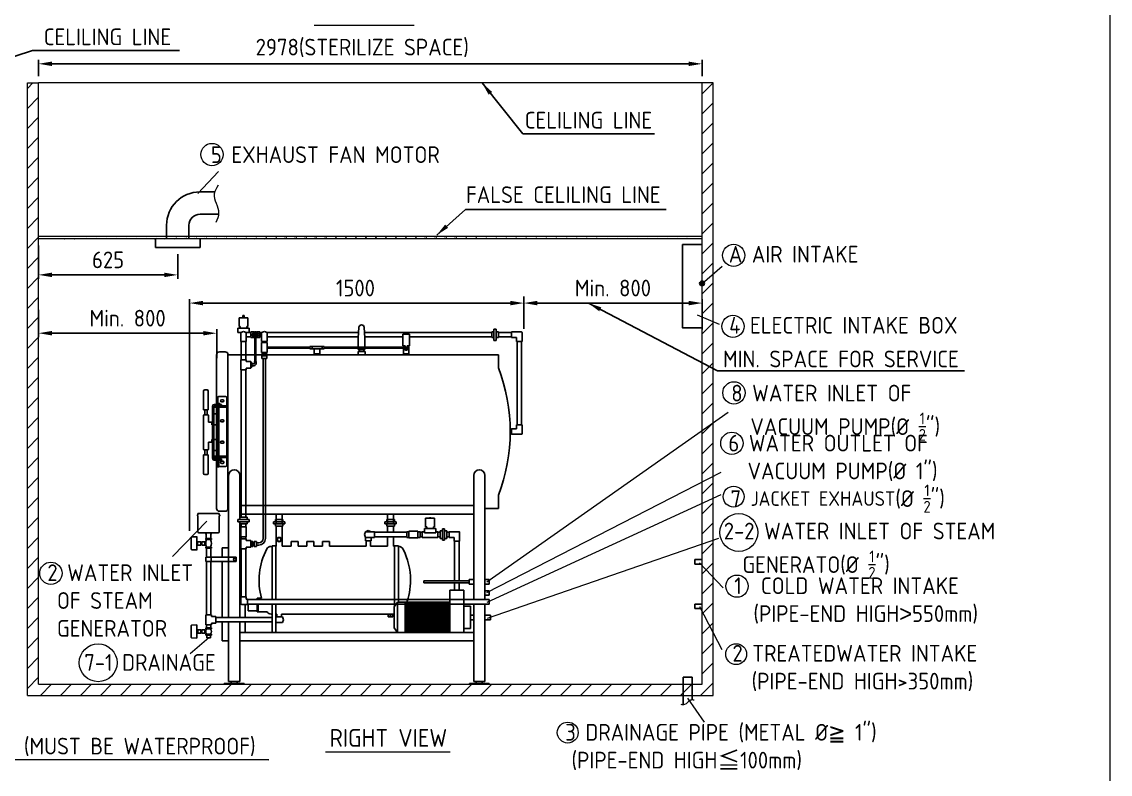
# Model space of a CAD drawing. Header units: millimetres. Extents: x -232689 to -212764, y -30313 to -8108.
# Drawn here: x -217650 to -212764, y -28274 to -24896 of the extents above; entities that cross this region are included whole.
import ezdxf

# ---------------------------------------------------------------- set-up
doc = ezdxf.new("R2010")
doc.units = ezdxf.units.MM
doc.linetypes.add('HIDDEN', pattern=[9.525, 6.35, -3.175])
doc.layers.get('0').update_dxf_attribs({"lineweight": 25})
for name, color, linetype, lineweight in [('D', 3, 'Continuous', 13), ('F', 7, 'Continuous', 15), ('H', 2, 'HIDDEN', 15), ('S', 4, 'Continuous', 15)]:
    doc.layers.add(name, color=color, linetype=linetype, lineweight=lineweight)
doc.styles.get("Standard").update_dxf_attribs({"font": 'KAIU.TTF'})
doc.styles.add('STU25', font='isocp2.shx')
doc.dimstyles.new('STU25', dxfattribs={"dimscale": 30, "dimtxt": 2.5, "dimasz": 2, "dimexe": 0.6, "dimexo": 1, "dimgap": 1, "dimtad": 1, "dimdsep": 46, "dimtxsty": 'STU25', "dimcen": 2, "dimazin": 2, "dimtfac": 1, "dimtmove": 0, "dimatfit": 3, "dimfxl": 0, "dimtolj": 1, "dimtzin": 0, "dimarcsym": 0})
doc.dimstyles.new('STU25$7', dxfattribs={"dimscale": 30, "dimtxt": 2.5, "dimasz": 2, "dimexe": 1.25, "dimexo": 0.625, "dimgap": 1, "dimtad": 0, "dimdec": 4, "dimdsep": 46, "dimtxsty": 'STU25', "dimcen": 2.5, "dimazin": 2, "dimtfac": 1, "dimtdec": 4, "dimtmove": 0, "dimatfit": 3, "dimfxl": 0, "dimtolj": 1, "dimtzin": 0, "dimarcsym": 0})

# ---------------------------------------------------------------- blocks, each defined once
blk = doc.blocks.new('*D1')
at = {"layer": 'D', "color": 0, "lineweight": -2}
for p, q in [((-216896.8, -27180.9), (-216896.8, -26140.7)), ((-216836.8, -26158.7), (-215456.4, -26158.7)), ((-215396.4, -26275), (-215396.4, -26140.7))]:
    blk.add_line(p, q, dxfattribs=at)
at = {"layer": 'D', "color": 0}
for points in [[(-216836.8, -26148.7), (-216836.8, -26168.7), (-216896.8, -26158.7)], [(-215456.4, -26168.7), (-215456.4, -26148.7), (-215396.4, -26158.7)]]:
    blk.add_solid(points, dxfattribs=at)
at = {"layer": 'Defpoints', "color": 0}
for p in [(-215396.4, -26158.7), (-215396.4, -26305), (-216896.8, -27210.9)]:
    blk.add_point(p, dxfattribs=at)
at = {"layer": 'D', "color": 0, "insert": (-216152.1, -26091.2), "char_height": 75, "attachment_point": 5, "style": 'STU25'}
blk.add_mtext('\\A1;1500', dxfattribs=at)
blk = doc.blocks.new('*D4')
at = {"layer": 'D', "color": 0, "lineweight": -2}
for p, q in [((-217574.8, -25900.2), (-217574.8, -26050.1)), ((-216949.8, -25939.3), (-216949.8, -26050.1)), ((-217514.8, -26032.1), (-217009.8, -26032.1))]:
    blk.add_line(p, q, dxfattribs=at)
at = {"layer": 'D', "color": 0}
for points in [[(-217514.8, -26022.1), (-217514.8, -26042.1), (-217574.8, -26032.1)], [(-217009.8, -26042.1), (-217009.8, -26022.1), (-216949.8, -26032.1)]]:
    blk.add_solid(points, dxfattribs=at)
at = {"layer": 'Defpoints', "color": 0}
for p in [(-217574.8, -25870.2), (-216949.8, -25909.3), (-216949.8, -26032.1)]:
    blk.add_point(p, dxfattribs=at)
at = {"layer": 'D', "color": 0, "insert": (-217262.3, -25964.6), "char_height": 75, "attachment_point": 5, "style": 'STU25'}
blk.add_mtext('\\A1;625', dxfattribs=at)
blk = doc.blocks.new('*D9')
at = {"layer": 'D', "color": 0, "lineweight": -2}
for p, q in [((-215396.4, -26128.7), (-215396.4, -26140.7)), ((-215336.4, -26158.7), (-214656.4, -26158.7)), ((-214596.4, -26276.7), (-214596.4, -26140.7))]:
    blk.add_line(p, q, dxfattribs=at)
at = {"layer": 'D', "color": 0}
for points in [[(-215336.4, -26148.7), (-215336.4, -26168.7), (-215396.4, -26158.7)], [(-214656.4, -26168.7), (-214656.4, -26148.7), (-214596.4, -26158.7)]]:
    blk.add_solid(points, dxfattribs=at)
at = {"layer": 'Defpoints', "color": 0}
for p in [(-215396.4, -26158.7), (-214596.4, -26158.7), (-214596.4, -26306.7)]:
    blk.add_point(p, dxfattribs=at)
at = {"layer": 'D', "color": 0, "insert": (-214996.4, -26091.2), "char_height": 75, "attachment_point": 5, "style": 'STU25'}
blk.add_mtext('\\A1;{\\Fisocp2.shx;Min. 800}', dxfattribs=at)
blk = doc.blocks.new('*D14')
at = {"layer": 'D', "color": 0, "lineweight": -2}
for p, q in [((-217574.8, -26188.7), (-217574.8, -26312)), ((-216774.8, -26406.6), (-216774.8, -26276)), ((-217514.8, -26294), (-216834.8, -26294))]:
    blk.add_line(p, q, dxfattribs=at)
at = {"layer": 'D', "color": 0}
for points in [[(-217514.8, -26284), (-217514.8, -26304), (-217574.8, -26294)], [(-216834.8, -26304), (-216834.8, -26284), (-216774.8, -26294)]]:
    blk.add_solid(points, dxfattribs=at)
at = {"layer": 'Defpoints', "color": 0}
for p in [(-217574.8, -26158.7), (-216774.8, -26294), (-216774.8, -26436.6)]:
    blk.add_point(p, dxfattribs=at)
at = {"layer": 'D', "color": 0, "insert": (-217174.8, -26226.5), "char_height": 75, "attachment_point": 5, "style": 'STU25'}
blk.add_mtext('\\A1;{\\Fisocp2.shx;Min. 800}', dxfattribs=at)
blk = doc.blocks.new('*D18')
at = {"layer": 'D', "color": 0, "lineweight": -2}
for p, q in [((-217574.8, -25140.2), (-217574.8, -25066.5)), ((-217514.8, -25084.5), (-214656.4, -25084.5)), ((-214596.4, -25140.2), (-214596.4, -25066.5))]:
    blk.add_line(p, q, dxfattribs=at)
at = {"layer": 'D', "color": 0}
for points in [[(-217514.8, -25074.5), (-217514.8, -25094.5), (-217574.8, -25084.5)], [(-214656.4, -25094.5), (-214656.4, -25074.5), (-214596.4, -25084.5)]]:
    blk.add_solid(points, dxfattribs=at)
at = {"layer": 'Defpoints', "color": 0}
for p in [(-214596.4, -25084.5), (-217574.8, -25170.2), (-214596.4, -25170.2)]:
    blk.add_point(p, dxfattribs=at)
at = {"layer": 'D', "color": 0, "insert": (-216121.4, -25013.3), "char_height": 75, "attachment_point": 5, "style": 'STU25'}
blk.add_mtext('\\A1;{\\Fisocp2.shx;2978(STERILIZE SPACE)}', dxfattribs=at)

msp = doc.modelspace()

# ---------------------------------------------------------------- hatches: boundary and pattern name
msp.add_hatch(color=256).paths.add_polyline_path([(-214585.687, -26070.183, 1), (-214607.208, -26070.183, 1)])
at = {"layer": 'H', "ltscale": 5}
h = msp.add_hatch(dxfattribs=at)
h.set_pattern_fill('ANSI31', color=256, scale=20, style=0)
h.set_pattern_definition([(45, (16718.776, -7814.22), (-44.90128, 44.90128), [])])
h.paths.add_polyline_path([(-217624.771, -25170.183), (-217624.771, -27920.183), (-214546.448, -27920.183), (-214546.448, -25170.183), (-214596.448, -25170.183), (-214596.448, -27870.183), (-217574.771, -27870.183), (-217574.771, -25170.183)])
at = {"layer": 'H'}
h = msp.add_hatch(dxfattribs=at)
h.set_pattern_fill('ANSI31', color=256, scale=10, style=0)
h.set_pattern_definition([(45, (16437.96, -8353.893), (-22.4506403, 22.4506403), [])])
edge = h.paths.add_edge_path()
edge.add_line((-214596.448, -25870.183), (-217574.771, -25870.183))
edge.add_line((-214596.448, -25860.183), (-217574.771, -25860.183))

# ---------------------------------------------------------------- linework, layer by layer
for p, q in [((-216849.771, -25659.435), (-216783.851, -25659.435)), ((-216849.771, -25759.435), (-216766.477, -25759.435)), ((-216999.771, -25870.183), (-216999.771, -25809.435)), ((-216899.771, -25870.183), (-216899.771, -25809.435)), ((-217049.771, -25870.183), (-217049.771, -25909.327)), ((-216849.771, -25870.183), (-216849.771, -25909.327)), ((-217049.771, -25909.327), (-216849.771, -25909.327)), ((-216674.521, -26224.46), (-216634.521, -26224.46)), ((-216674.521, -26264.46), (-216674.521, -26224.46)), ((-216657.521, -26214.46), (-216651.521, -26214.46)), ((-216657.521, -26224.46), (-216657.521, -26214.46)), ((-216651.521, -26224.46), (-216651.521, -26214.46)), ((-216634.521, -26264.46), (-216634.521, -26224.46)), ((-216679.521, -26270.97), (-216629.521, -26270.97)), ((-216679.521, -26280.97), (-216679.521, -26270.97)), ((-216679.521, -26290.97), (-216679.521, -26280.97)), ((-216674.521, -26264.46), (-216669.521, -26264.46)), ((-216669.521, -26270.97), (-216669.521, -26264.46)), ((-216639.521, -26270.97), (-216639.521, -26264.46)), ((-216639.521, -26264.46), (-216634.521, -26264.46)), ((-216629.521, -26280.97), (-216629.521, -26270.97)), ((-216629.521, -26290.97), (-216629.521, -26280.97)), ((-216136.376, -26267.578), (-216139.521, -26316.46)), ((-216112.666, -26267.578), (-216109.521, -26316.46)), ((-215520.243, -26275.97), (-215530.243, -26275.97)), ((-215530.243, -26325.97), (-215530.243, -26275.97)), ((-215520.243, -26325.97), (-215520.243, -26275.97)), ((-216667.021, -26290.97), (-216679.521, -26290.97)), ((-216654.521, -26285.97), (-216667.021, -26290.97)), ((-216667.021, -26290.97), (-216667.021, -26330.97)), ((-216667.021, -26330.97), (-216642.021, -26330.97)), ((-216664.521, -26330.97), (-216644.521, -26330.97)), ((-216664.521, -26413.075), (-216664.521, -26330.97)), ((-216642.021, -26290.97), (-216654.521, -26285.97)), ((-216644.521, -26330.97), (-216644.521, -26413.075)), ((-216629.521, -26290.97), (-216642.021, -26290.97)), ((-216621.103, -26290.97), (-216642.021, -26290.97)), ((-216642.021, -26330.97), (-216642.021, -26290.97)), ((-216621.103, -26310.97), (-216642.021, -26310.97)), ((-216621.103, -26288.47), (-216605.322, -26288.47)), ((-216621.103, -26288.47), (-216621.103, -26313.47)), ((-216621.103, -26313.47), (-216605.322, -26313.47)), ((-216603.103, -26300.97), (-216603.103, -26420.878)), ((-216599.103, -26300.97), (-216599.103, -26420.878)), ((-216596.885, -26288.47), (-216581.103, -26288.47)), ((-216596.885, -26313.47), (-216581.103, -26313.47)), ((-216581.103, -26313.47), (-216581.103, -26288.47)), ((-216581.103, -26290.97), (-216573.228, -26290.97)), ((-216581.103, -26310.97), (-216573.228, -26310.97)), ((-216560.728, -26285.97), (-216573.228, -26290.97)), ((-216573.228, -26290.97), (-216573.228, -26330.97)), ((-216573.228, -26330.97), (-216548.228, -26330.97)), ((-216570.728, -26330.97), (-216570.728, -26335.97)), ((-216548.228, -26290.97), (-216560.728, -26285.97)), ((-216550.728, -26330.97), (-216550.728, -26335.97)), ((-216548.228, -26330.97), (-216548.228, -26290.97)), ((-216548.228, -26290.97), (-216137.881, -26290.97)), ((-216548.228, -26310.97), (-216139.168, -26310.97)), ((-216139.521, -26356.47), (-216139.521, -26316.46)), ((-216111.161, -26290.97), (-215540.243, -26290.97)), ((-216109.874, -26310.97), (-215939.521, -26310.97)), ((-216109.521, -26356.47), (-216109.521, -26316.46)), ((-215939.521, -26297.62), (-215909.521, -26297.62)), ((-215939.521, -26297.62), (-215939.521, -26350.795)), ((-215909.521, -26297.62), (-215909.521, -26350.795)), ((-215909.521, -26310.97), (-215540.243, -26310.97)), ((-215530.243, -26288.47), (-215540.243, -26288.47)), ((-215540.243, -26288.47), (-215540.243, -26313.47)), ((-215530.243, -26313.47), (-215540.243, -26313.47)), ((-215530.243, -26288.47), (-215530.243, -26313.47)), ((-215520.243, -26325.97), (-215530.243, -26325.97)), ((-215510.243, -26288.47), (-215520.243, -26288.47)), ((-215520.243, -26288.47), (-215520.243, -26313.47)), ((-215510.243, -26313.47), (-215520.243, -26313.47)), ((-215510.243, -26288.47), (-215510.243, -26313.47)), ((-215452.144, -26290.97), (-215510.243, -26290.97)), ((-215452.144, -26310.97), (-215510.243, -26310.97)), ((-215452.144, -26288.47), (-215406.448, -26288.47)), ((-215452.144, -26288.47), (-215452.144, -26313.47)), ((-215452.144, -26313.47), (-215429.448, -26313.47)), ((-215429.448, -26313.47), (-215429.448, -26330.584)), ((-215429.448, -26330.584), (-215404.448, -26330.584)), ((-215426.948, -26705.846), (-215426.948, -26330.584)), ((-215406.948, -26705.846), (-215406.948, -26330.584)), ((-215406.948, -26330.584), (-215404.448, -26330.584)), ((-215404.448, -26330.584), (-215404.448, -26290.47)), ((-216762.521, -26377.46), (-216737.521, -26377.46)), ((-216573.228, -26335.97), (-216548.228, -26335.97)), ((-216573.228, -26335.97), (-216573.228, -26380.97)), ((-216573.228, -26380.97), (-216548.228, -26380.97)), ((-216569.113, -26380.97), (-216569.113, -26385.97)), ((-216551.894, -26380.97), (-216551.894, -26385.97)), ((-216548.228, -26380.97), (-216548.228, -26335.97)), ((-216548.228, -26356.47), (-216357.021, -26356.47)), ((-216548.228, -26360.47), (-216357.021, -26360.47)), ((-216357.021, -26353.47), (-216357.021, -26363.47)), ((-216292.021, -26353.47), (-216357.021, -26353.47)), ((-216357.021, -26363.47), (-216292.021, -26363.47)), ((-216347.021, -26353.47), (-216347.021, -26363.47)), ((-216337.021, -26363.47), (-216337.021, -26385.847)), ((-216312.021, -26385.847), (-216312.021, -26363.47)), ((-216302.021, -26353.47), (-216302.021, -26363.47)), ((-216292.021, -26353.47), (-216292.021, -26363.47)), ((-216292.021, -26356.47), (-215929.521, -26356.47)), ((-216292.021, -26360.47), (-215924.521, -26360.47)), ((-216140.021, -26390.46), (-216140.021, -26376.46)), ((-216140.021, -26376.46), (-216109.021, -26376.46)), ((-216139.521, -26366.46), (-216139.521, -26360.47)), ((-216139.521, -26366.46), (-216109.521, -26366.46)), ((-216134.521, -26376.46), (-216134.521, -26366.46)), ((-216114.521, -26376.46), (-216114.521, -26366.46)), ((-216109.521, -26366.46), (-216109.521, -26360.47)), ((-216109.021, -26376.46), (-216109.021, -26390.46)), ((-215939.521, -26350.795), (-215929.521, -26350.795)), ((-215937.021, -26350.795), (-215937.021, -26356.47)), ((-215937.021, -26360.47), (-215937.021, -26385.847)), ((-215929.521, -26350.795), (-215929.521, -26358.47)), ((-215929.521, -26358.47), (-215919.521, -26358.47)), ((-215909.521, -26350.795), (-215919.521, -26350.795)), ((-215919.521, -26350.795), (-215919.521, -26358.47)), ((-215912.021, -26385.847), (-215912.021, -26350.795)), ((-216775.521, -26613.46), (-216775.521, -26390.46)), ((-216724.521, -26390.46), (-216724.521, -27080.46)), ((-216724.521, -26390.46), (-216571.792, -26390.46)), ((-216667.021, -26413.075), (-216667.021, -26458.075)), ((-216667.021, -26413.075), (-216642.021, -26413.075)), ((-216642.021, -26420.575), (-216642.021, -26413.075)), ((-216622.021, -26420.575), (-216642.021, -26420.575)), ((-216622.021, -26420.575), (-216622.021, -26450.575)), ((-216622.021, -26424.892), (-216617.021, -26424.892)), ((-216622.021, -26446.864), (-216622.021, -26424.892)), ((-216622.021, -26444.185), (-216622.021, -26426.966)), ((-216617.021, -26424.892), (-216617.021, -26446.864)), ((-216605.103, -26420.878), (-216605.103, -26428.878)), ((-216597.103, -26420.878), (-216605.103, -26420.878)), ((-216597.103, -26428.878), (-216597.103, -26420.878)), ((-216571.792, -26385.97), (-216549.82, -26385.97)), ((-216571.792, -26385.97), (-216571.792, -26390.97)), ((-216549.82, -26390.97), (-216571.792, -26390.97)), ((-216571.792, -26395.97), (-216549.82, -26395.97)), ((-216571.792, -26395.97), (-216571.792, -26406.848)), ((-216549.82, -26406.848), (-216571.792, -26406.848)), ((-216569.113, -26385.97), (-216551.894, -26385.97)), ((-216569.113, -26390.97), (-216569.113, -26395.97)), ((-216569.113, -26395.97), (-216551.894, -26395.97)), ((-216565.728, -27215.486), (-216565.728, -26406.848)), ((-216555.728, -27215.486), (-216555.728, -26406.848)), ((-216551.894, -26390.97), (-216551.894, -26395.97)), ((-216549.82, -26385.97), (-216549.82, -26390.97)), ((-216549.82, -26390.46), (-215510.291, -26390.46)), ((-216549.82, -26395.97), (-216549.82, -26406.848)), ((-216337.021, -26385.847), (-216312.021, -26385.847)), ((-216334.521, -26390.46), (-216334.521, -26385.847)), ((-216314.521, -26390.46), (-216314.521, -26385.847)), ((-215937.021, -26385.847), (-215912.021, -26385.847)), ((-215934.521, -26390.46), (-215934.521, -26385.847)), ((-215914.521, -26390.46), (-215914.521, -26385.847)), ((-215914.521, -26385.847), (-215914.521, -26390.46)), ((-215510.291, -26449.171), (-215510.291, -26390.46)), ((-216667.021, -26458.075), (-216642.021, -26458.075)), ((-216664.521, -27120.183), (-216664.521, -26458.075)), ((-216644.521, -26458.075), (-216644.521, -27120.183)), ((-216622.021, -26450.575), (-216642.021, -26450.575)), ((-216642.021, -26450.575), (-216642.021, -26458.075)), ((-216622.021, -26446.864), (-216617.021, -26446.864)), ((-216617.021, -26431.878), (-216608.103, -26431.878)), ((-216617.021, -26439.878), (-216608.103, -26439.878)), ((-216833.484, -26637.276), (-216833.484, -26553.549)), ((-216828.484, -26548.549), (-216817.484, -26548.549)), ((-216812.484, -26637.276), (-216812.484, -26553.549)), ((-216794.021, -26620.96), (-216794.005, -26620.96)), ((-216794.021, -26855.46), (-216794.021, -26621.46)), ((-216788.021, -26621.46), (-216788.021, -26855.46)), ((-216788.021, -26621.96), (-216788.021, -26621.96)), ((-216786.021, -26613.46), (-216754.021, -26613.46)), ((-216754.021, -26619.46), (-216786.021, -26619.46)), ((-216784.021, -26619.46), (-216784.021, -26625.46)), ((-216784.021, -26619.46), (-216730.021, -26619.46)), ((-216784.021, -26625.46), (-216730.021, -26625.46)), ((-216774.988, -26609.424), (-216775.53, -26609.966)), ((-216775.53, -26612.918), (-216775.53, -26609.966)), ((-216775.53, -26612.918), (-216774.988, -26613.46)), ((-216775.521, -26845.46), (-216775.521, -26625.46)), ((-216774.988, -26609.424), (-216761.054, -26609.424)), ((-216774.988, -26613.46), (-216761.054, -26613.46)), ((-216761.521, -26613.46), (-216774.521, -26613.46)), ((-216771.447, -26845.46), (-216771.447, -26625.46)), ((-216770.021, -26583.152), (-216770.021, -26609.424)), ((-216765.021, -26578.152), (-216735.021, -26578.152)), ((-216764.594, -26845.46), (-216764.594, -26625.46)), ((-216761.054, -26609.424), (-216760.512, -26609.966)), ((-216760.512, -26612.918), (-216761.054, -26613.46)), ((-216760.512, -26612.918), (-216760.512, -26609.966)), ((-216754.021, -26613.46), (-216754.021, -26619.46)), ((-216730.021, -26583.152), (-216730.021, -26887.769)), ((-216832.984, -26659.71), (-216834.484, -26661.21)), ((-216834.484, -26661.21), (-216834.484, -26815.71)), ((-216833.484, -26637.276), (-216812.484, -26637.276)), ((-216832.984, -26659.71), (-216812.984, -26659.71)), ((-216827.734, -26659.71), (-216827.734, -26637.276)), ((-216818.234, -26659.71), (-216818.234, -26637.276)), ((-216812.984, -26659.71), (-216811.484, -26661.21)), ((-216811.484, -26661.21), (-216811.484, -26693.46)), ((-216775.521, -26655.96), (-216788.021, -26655.96)), ((-216811.484, -26693.46), (-216797.984, -26693.46)), ((-216796.484, -26694.96), (-216797.984, -26693.46)), ((-216796.484, -26694.96), (-216796.484, -26705.96)), ((-216796.484, -26705.96), (-216794.021, -26705.96)), ((-216788.021, -26705.96), (-216775.521, -26705.96)), ((-215452.144, -26722.96), (-215429.448, -26722.96)), ((-215452.144, -26722.96), (-215452.144, -26747.96)), ((-215429.448, -26722.96), (-215429.448, -26705.846)), ((-215429.448, -26705.846), (-215404.448, -26705.846)), ((-215406.948, -26705.846), (-215404.448, -26705.846)), ((-215404.448, -26705.846), (-215404.448, -26745.96)), ((-216796.484, -26770.96), (-216796.484, -26781.96)), ((-216794.021, -26770.96), (-216796.484, -26770.96)), ((-216775.521, -26770.96), (-216788.021, -26770.96)), ((-215452.144, -26725.46), (-215457.22, -26725.46)), ((-215457.22, -26745.46), (-215452.144, -26745.46)), ((-215452.144, -26745.46), (-215452.144, -26725.46)), ((-215452.144, -26745.46), (-215452.144, -26725.46)), ((-215452.144, -26747.96), (-215406.448, -26747.96)), ((-216832.984, -26817.21), (-216834.484, -26815.71)), ((-216812.984, -26817.21), (-216832.984, -26817.21)), ((-216827.734, -26817.21), (-216827.734, -26839.645)), ((-216818.234, -26817.21), (-216818.234, -26839.645)), ((-216812.984, -26817.21), (-216811.484, -26815.71)), ((-216811.484, -26783.46), (-216811.484, -26815.71)), ((-216797.984, -26783.46), (-216811.484, -26783.46)), ((-216797.984, -26783.46), (-216796.484, -26781.96)), ((-216788.021, -26820.96), (-216775.521, -26820.96)), ((-216833.484, -26839.645), (-216833.484, -26923.371)), ((-216833.484, -26839.645), (-216812.484, -26839.645)), ((-216812.484, -26839.645), (-216812.484, -26923.371)), ((-216794.005, -26855.96), (-216794.021, -26855.96)), ((-216788.021, -26855.96), (-216788.021, -26855.96)), ((-216775.521, -26855.96), (-216788.021, -26855.96)), ((-216754.021, -26857.46), (-216786.021, -26857.46)), ((-216754.021, -26863.46), (-216786.021, -26863.46)), ((-216784.021, -26851.46), (-216784.021, -26845.46)), ((-216784.021, -26845.46), (-216730.021, -26845.46)), ((-216784.021, -26851.46), (-216730.021, -26851.46)), ((-216775.521, -26857.46), (-216775.521, -26851.46)), ((-216775.521, -27080.46), (-216775.521, -26863.46)), ((-216771.447, -26857.46), (-216771.447, -26851.46)), ((-216771.447, -26890.397), (-216771.447, -26863.46)), ((-216764.594, -26857.46), (-216764.594, -26851.46)), ((-216764.594, -26890.397), (-216764.594, -26863.46)), ((-216754.021, -26857.46), (-216754.021, -26863.46)), ((-216770.905, -26894.424), (-216771.447, -26890.397)), ((-216770.905, -26894.424), (-216768.021, -26894.424)), ((-216765.137, -26894.424), (-216768.021, -26894.424)), ((-216765.137, -26894.424), (-216764.594, -26890.397)), ((-216765.021, -26892.769), (-216735.021, -26892.769)), ((-216828.484, -26928.371), (-216817.484, -26928.371)), ((-216721.256, -26937.183), (-216721.256, -26932.183)), ((-216721.256, -26937.183), (-216721.256, -27570.183)), ((-216671.256, -26932.183), (-216671.256, -27130.183)), ((-215621.256, -26932.183), (-215621.256, -27490.183)), ((-215571.256, -26937.183), (-215571.256, -26932.183)), ((-215571.256, -26937.183), (-215571.256, -27490.183)), ((-215510.291, -27021.75), (-215510.291, -27080.46)), ((-216859.301, -27103.183), (-216859.301, -27109.4)), ((-216859.301, -27103.183), (-216763.301, -27103.183)), ((-216763.301, -27109.4), (-216763.301, -27103.183)), ((-216762.521, -27093.46), (-216737.521, -27093.46)), ((-216724.521, -27080.46), (-216721.256, -27080.46)), ((-216671.256, -27067.183), (-215621.256, -27067.183)), ((-216671.256, -27105.683), (-215621.256, -27105.683)), ((-216671.256, -27105.683), (-215621.256, -27105.683)), ((-216507.809, -27150.46), (-216507.809, -27105.683)), ((-216481.521, -27105.683), (-216481.521, -27150.46)), ((-216007.809, -27150.46), (-216007.809, -27105.683)), ((-215981.521, -27105.683), (-215981.521, -27150.46)), ((-215571.256, -27080.46), (-215510.291, -27080.46)), ((-216859.301, -27114.967), (-216859.301, -27185.183)), ((-216763.301, -27185.183), (-216763.301, -27114.967)), ((-216679.521, -27136.822), (-216680.665, -27136.822)), ((-216679.521, -27130.183), (-216629.521, -27130.183)), ((-216679.521, -27140.183), (-216679.521, -27130.183)), ((-216679.521, -27140.183), (-216629.521, -27140.183)), ((-216671.521, -27120.183), (-216671.521, -27130.183)), ((-216671.521, -27120.183), (-216637.521, -27120.183)), ((-216671.521, -27150.183), (-216671.521, -27140.183)), ((-216671.521, -27150.183), (-216637.521, -27150.183)), ((-216671.256, -27140.183), (-216671.256, -27570.183)), ((-216667.021, -27150.183), (-216642.021, -27150.183)), ((-216664.521, -27150.183), (-216664.521, -27163.528)), ((-216644.521, -27150.183), (-216644.521, -27163.528)), ((-216637.521, -27120.183), (-216637.521, -27130.183)), ((-216637.521, -27150.183), (-216637.521, -27140.183)), ((-216629.521, -27140.183), (-216629.521, -27130.183)), ((-216519.521, -27150.46), (-216519.521, -27140.46)), ((-216519.521, -27140.46), (-216469.521, -27140.46)), ((-216519.521, -27150.46), (-216469.521, -27150.46)), ((-216511.521, -27130.46), (-216477.521, -27130.46)), ((-216511.521, -27130.46), (-216511.521, -27140.46)), ((-216511.521, -27160.46), (-216511.521, -27150.46)), ((-216511.521, -27160.46), (-216477.521, -27160.46)), ((-216481.809, -27130.46), (-216507.809, -27130.46)), ((-216481.521, -27130.46), (-216507.521, -27130.46)), ((-216481.521, -27130.46), (-216507.521, -27130.46)), ((-216481.521, -27130.46), (-216507.521, -27130.46)), ((-216481.521, -27130.46), (-216507.521, -27130.46)), ((-216507.521, -27250.46), (-216507.521, -27160.46)), ((-216507.521, -27160.46), (-216481.521, -27160.46)), ((-216507.521, -27160.46), (-216481.521, -27160.46)), ((-216505.521, -27160.46), (-216507.521, -27160.46)), ((-216507.521, -27160.46), (-216481.521, -27160.46)), ((-216483.521, -27160.46), (-216481.521, -27160.46)), ((-216481.521, -27160.46), (-216481.521, -27250.46)), ((-216477.521, -27130.46), (-216477.521, -27140.46)), ((-216477.521, -27160.46), (-216477.521, -27150.46)), ((-216469.521, -27150.46), (-216469.521, -27140.46)), ((-216019.521, -27140.46), (-215969.521, -27140.46)), ((-216019.521, -27150.46), (-216019.521, -27140.46)), ((-216019.521, -27150.46), (-215969.521, -27150.46)), ((-216011.521, -27130.46), (-216011.521, -27140.46)), ((-216011.521, -27130.46), (-215977.521, -27130.46)), ((-216011.521, -27160.46), (-216011.521, -27150.46)), ((-216011.521, -27160.46), (-215977.521, -27160.46)), ((-215981.809, -27130.46), (-216007.809, -27130.46)), ((-215981.521, -27130.46), (-216007.521, -27130.46)), ((-215981.521, -27130.46), (-216007.521, -27130.46)), ((-215981.521, -27130.46), (-216007.521, -27130.46)), ((-216007.521, -27160.46), (-215981.521, -27160.46)), ((-216005.521, -27160.46), (-216007.521, -27160.46)), ((-216007.521, -27160.46), (-215981.521, -27160.46)), ((-216007.521, -27187.96), (-216007.521, -27160.46)), ((-215983.521, -27160.46), (-215981.521, -27160.46)), ((-215981.521, -27160.46), (-215981.521, -27187.96)), ((-215977.521, -27130.46), (-215977.521, -27140.46)), ((-215977.521, -27160.46), (-215977.521, -27150.46)), ((-215969.521, -27150.46), (-215969.521, -27140.46)), ((-215837.021, -27163.951), (-215837.021, -27123.951)), ((-215837.021, -27123.951), (-215797.021, -27123.951)), ((-215820.021, -27123.451), (-215814.021, -27123.451)), ((-215820.021, -27123.951), (-215820.021, -27123.451)), ((-215814.021, -27123.951), (-215814.021, -27123.451)), ((-215797.021, -27163.951), (-215797.021, -27123.951)), ((-216888.771, -27210.891), (-216888.771, -27263.926)), ((-216864.297, -27207.71), (-216886.876, -27208.894)), ((-216863.771, -27266.608), (-216863.771, -27208.21)), ((-216768.301, -27190.183), (-216854.301, -27190.183)), ((-216811.301, -27190.183), (-216821.451, -27190.183)), ((-216821.451, -27214.336), (-216821.451, -27196.664)), ((-216801.151, -27190.183), (-216811.301, -27190.183)), ((-216801.151, -27214.336), (-216801.151, -27196.664)), ((-216667.021, -27163.528), (-216642.021, -27163.528)), ((-216667.021, -27163.528), (-216667.021, -27208.528)), ((-216667.021, -27208.528), (-216642.021, -27208.528)), ((-216664.521, -27208.528), (-216664.521, -27217.683)), ((-216644.521, -27208.528), (-216644.521, -27217.683)), ((-216642.021, -27163.528), (-216642.021, -27208.528)), ((-216107.021, -27185.46), (-216112.021, -27197.96)), ((-216112.021, -27197.96), (-216107.021, -27210.46)), ((-216094.521, -27180.46), (-216107.021, -27185.46)), ((-216067.021, -27185.46), (-216107.021, -27185.46)), ((-216107.021, -27210.46), (-216107.021, -27225.46)), ((-216107.021, -27210.46), (-216067.021, -27210.46)), ((-216082.021, -27185.46), (-216094.521, -27180.46)), ((-216082.021, -27225.46), (-216082.021, -27210.46)), ((-216067.021, -27210.46), (-216067.021, -27185.46)), ((-216067.021, -27207.96), (-216067.021, -27187.96)), ((-216067.021, -27207.96), (-216067.021, -27187.96)), ((-216067.021, -27187.96), (-215922.021, -27187.96)), ((-216067.021, -27207.96), (-215922.021, -27207.96)), ((-216007.521, -27250.46), (-216007.521, -27207.96)), ((-215981.521, -27207.96), (-215981.521, -27250.46)), ((-215922.021, -27210.46), (-215922.021, -27185.46)), ((-215922.021, -27185.46), (-215912.021, -27185.46)), ((-215912.021, -27210.46), (-215922.021, -27210.46)), ((-215912.021, -27182.96), (-215872.021, -27182.96)), ((-215912.021, -27182.96), (-215912.021, -27212.96)), ((-215872.021, -27182.96), (-215872.021, -27212.96)), ((-215872.021, -27185.46), (-215862.021, -27185.46)), ((-215862.021, -27210.46), (-215872.021, -27210.46)), ((-215862.021, -27210.46), (-215862.021, -27185.46)), ((-215862.021, -27187.96), (-215852.021, -27187.96)), ((-215862.021, -27207.96), (-215852.021, -27207.96)), ((-215852.021, -27210.46), (-215852.021, -27185.46)), ((-215842.021, -27185.46), (-215852.021, -27185.46)), ((-215852.021, -27210.46), (-215782.021, -27210.46)), ((-215842.021, -27180.46), (-215842.021, -27170.46)), ((-215842.021, -27170.46), (-215792.021, -27170.46)), ((-215842.021, -27190.46), (-215842.021, -27180.46)), ((-215792.021, -27190.46), (-215842.021, -27190.46)), ((-215837.021, -27163.951), (-215832.021, -27163.951)), ((-215832.021, -27170.46), (-215832.021, -27163.951)), ((-215802.021, -27170.46), (-215802.021, -27163.951)), ((-215802.021, -27163.951), (-215797.021, -27163.951)), ((-215792.021, -27180.46), (-215792.021, -27170.46)), ((-215792.021, -27190.46), (-215792.021, -27180.46)), ((-215782.021, -27185.46), (-215792.021, -27185.46)), ((-215782.021, -27210.46), (-215782.021, -27185.46)), ((-215782.021, -27187.96), (-215772.021, -27187.96)), ((-215782.021, -27207.96), (-215772.021, -27207.96)), ((-215772.021, -27180.96), (-215762.021, -27180.96)), ((-215772.021, -27214.96), (-215772.021, -27180.96)), ((-215762.021, -27222.96), (-215762.021, -27172.96)), ((-215752.021, -27172.96), (-215762.021, -27172.96)), ((-215752.021, -27222.96), (-215752.021, -27172.96)), ((-215742.021, -27180.96), (-215752.021, -27180.96)), ((-215742.021, -27214.96), (-215742.021, -27180.96)), ((-215742.021, -27210.96), (-215742.021, -27184.96)), ((-215742.021, -27186.96), (-215742.021, -27184.96)), ((-215742.021, -27210.96), (-215742.021, -27184.96)), ((-215742.021, -27187.96), (-215732.021, -27187.96)), ((-215742.021, -27207.96), (-215732.021, -27207.96)), ((-215742.021, -27208.96), (-215742.021, -27210.96)), ((-215732.021, -27185.46), (-215686.324, -27185.46)), ((-215732.021, -27185.46), (-215732.021, -27210.46)), ((-215732.021, -27210.46), (-215709.324, -27210.46)), ((-215709.324, -27210.46), (-215709.324, -27227.575)), ((-215684.324, -27227.575), (-215684.324, -27187.46)), ((-216863.771, -27235.909), (-216860.513, -27235.909)), ((-216863.771, -27238.909), (-216860.513, -27238.909)), ((-216846.094, -27229.909), (-216860.513, -27229.909)), ((-216860.513, -27229.909), (-216860.513, -27244.909)), ((-216860.513, -27244.909), (-216846.094, -27244.909)), ((-216846.094, -27244.909), (-216846.094, -27229.909)), ((-216846.094, -27231.909), (-216841.747, -27231.909)), ((-216846.094, -27242.909), (-216841.747, -27242.909)), ((-216828.514, -27229.909), (-216841.747, -27229.909)), ((-216841.747, -27244.909), (-216841.747, -27229.909)), ((-216841.747, -27244.909), (-216828.514, -27244.909)), ((-216828.514, -27244.909), (-216828.514, -27229.909)), ((-216828.514, -27231.909), (-216823.708, -27231.909)), ((-216828.514, -27242.909), (-216823.708, -27242.909)), ((-216823.801, -27215.74), (-216798.801, -27215.74)), ((-216823.801, -27215.74), (-216823.801, -27220.74)), ((-216823.801, -27220.74), (-216798.801, -27220.74)), ((-216823.801, -27254.077), (-216798.801, -27254.077)), ((-216823.801, -27259.077), (-216823.801, -27254.077)), ((-216823.801, -27259.077), (-216798.801, -27259.077)), ((-216823.708, -27242.909), (-216823.708, -27231.909)), ((-216821.451, -27214.336), (-216821.451, -27215.74)), ((-216821.451, -27215.74), (-216801.151, -27215.74)), ((-216821.301, -27299.308), (-216821.301, -27259.077)), ((-216801.301, -27259.077), (-216801.301, -27299.308)), ((-216801.151, -27215.74), (-216801.151, -27214.336)), ((-216798.801, -27220.74), (-216798.801, -27215.74)), ((-216798.801, -27254.077), (-216798.801, -27259.077)), ((-216749.886, -27257.683), (-216721.256, -27257.683)), ((-216749.886, -27257.683), (-216749.886, -27299.308)), ((-216667.021, -27217.683), (-216642.021, -27217.683)), ((-216667.021, -27217.683), (-216667.021, -27262.683)), ((-216642.021, -27225.183), (-216642.021, -27217.683)), ((-216622.021, -27225.183), (-216642.021, -27225.183)), ((-216642.021, -27255.183), (-216642.021, -27262.683)), ((-216622.021, -27255.183), (-216642.021, -27255.183)), ((-216622.021, -27225.183), (-216622.021, -27255.183)), ((-216622.021, -27231.574), (-216617.021, -27231.574)), ((-216622.021, -27248.793), (-216622.021, -27231.574)), ((-216622.021, -27233.183), (-216622.021, -27247.183)), ((-216622.021, -27248.793), (-216617.021, -27248.793)), ((-216617.021, -27251.472), (-216617.021, -27229.5)), ((-216617.021, -27229.5), (-216612.021, -27229.5)), ((-216617.021, -27248.793), (-216617.021, -27231.574)), ((-216617.021, -27251.472), (-216612.021, -27251.472)), ((-216612.021, -27229.5), (-216612.021, -27251.472)), ((-216612.021, -27231.574), (-216607.021, -27231.574)), ((-216612.021, -27248.793), (-216607.021, -27248.793)), ((-216607.021, -27229.5), (-216596.143, -27229.5)), ((-216607.021, -27251.472), (-216607.021, -27229.5)), ((-216607.021, -27248.793), (-216607.021, -27231.574)), ((-216607.021, -27251.472), (-216596.143, -27251.472)), ((-216596.143, -27229.5), (-216596.143, -27251.472)), ((-216596.143, -27235.486), (-216585.728, -27235.486)), ((-216596.143, -27245.486), (-216585.728, -27245.486)), ((-216525.827, -27250.96), (-216530.521, -27250.96)), ((-216525.827, -27248.96), (-216525.827, -27490.183)), ((-216525.827, -27248.96), (-216508.827, -27248.96)), ((-216508.827, -27248.96), (-216508.827, -27490.183)), ((-216508.827, -27250.46), (-216507.521, -27250.46)), ((-216481.521, -27250.46), (-216440.021, -27250.46)), ((-216440.021, -27250.46), (-216440.021, -27229.46)), ((-216440.021, -27229.46), (-216409.021, -27229.46)), ((-216409.021, -27229.46), (-216409.021, -27250.46)), ((-216409.021, -27250.46), (-216370.021, -27250.46)), ((-216370.021, -27250.46), (-216370.021, -27229.46)), ((-216370.021, -27229.46), (-216339.021, -27229.46)), ((-216339.021, -27229.46), (-216339.021, -27250.46)), ((-216339.021, -27250.46), (-216300.021, -27250.46)), ((-216300.021, -27250.46), (-216300.021, -27229.46)), ((-216300.021, -27229.46), (-216269.021, -27229.46)), ((-216269.021, -27229.46), (-216269.021, -27250.46)), ((-216269.021, -27250.46), (-216104.521, -27250.46)), ((-216107.021, -27225.46), (-216082.021, -27225.46)), ((-216104.521, -27250.46), (-216104.521, -27225.46)), ((-216104.521, -27225.46), (-216084.521, -27225.46)), ((-216104.521, -27225.46), (-216084.521, -27225.46)), ((-216084.521, -27225.46), (-216084.521, -27250.46)), ((-216084.521, -27250.46), (-216007.521, -27250.46)), ((-215981.521, -27250.46), (-215976.56, -27250.46)), ((-215976.56, -27248.46), (-215976.56, -27519.831)), ((-215976.56, -27248.46), (-215959.56, -27248.46)), ((-215959.56, -27248.46), (-215959.56, -27502.183)), ((-215959.56, -27250.96), (-215958.521, -27250.96)), ((-215872.021, -27212.96), (-215912.021, -27212.96)), ((-215772.021, -27214.96), (-215762.021, -27214.96)), ((-215752.021, -27222.96), (-215762.021, -27222.96)), ((-215742.021, -27214.96), (-215752.021, -27214.96)), ((-215709.324, -27227.575), (-215684.324, -27227.575)), ((-215706.824, -27227.575), (-215706.824, -27405.183)), ((-215686.824, -27227.575), (-215684.324, -27227.575)), ((-215686.824, -27227.575), (-215686.824, -27405.183)), ((-216864.297, -27267.107), (-216886.876, -27265.924)), ((-216823.301, -27299.308), (-216823.301, -27319.308)), ((-216821.301, -27299.308), (-216823.301, -27299.308)), ((-216712.574, -27299.308), (-216821.301, -27299.308)), ((-216799.833, -27299.308), (-216799.833, -27319.308)), ((-216712.574, -27299.308), (-216687.615, -27299.308)), ((-216687.615, -27299.308), (-216687.615, -27319.308)), ((-216667.021, -27262.683), (-216642.021, -27262.683)), ((-216664.521, -27477.683), (-216664.521, -27262.683)), ((-216644.521, -27262.683), (-216644.521, -27477.683)), ((-216687.615, -27319.308), (-216823.301, -27319.308)), ((-216821.301, -27557.683), (-216821.301, -27319.308)), ((-216801.301, -27319.308), (-216801.301, -27557.683)), ((-216749.886, -27319.308), (-216749.886, -27570.183)), ((-214628.823, -27310.183), (-214628.823, -27330.183)), ((-214628.823, -27310.183), (-214596.448, -27310.183)), ((-214628.823, -27330.183), (-214596.448, -27330.183)), ((-215641.754, -27405.183), (-215845.505, -27405.183)), ((-215845.505, -27405.183), (-215845.505, -27415.183)), ((-215641.754, -27400.183), (-215641.754, -27420.183)), ((-215641.754, -27400.183), (-215621.256, -27400.183)), ((-215551.756, -27400.183), (-215571.256, -27400.183)), ((-215551.756, -27400.183), (-215551.756, -27420.183)), ((-215641.754, -27415.183), (-215845.505, -27415.183)), ((-215728.324, -27447.183), (-215665.324, -27447.183)), ((-215728.324, -27637.183), (-215728.324, -27447.183)), ((-215706.824, -27415.183), (-215706.824, -27447.183)), ((-215686.824, -27415.183), (-215686.824, -27447.183)), ((-215665.324, -27447.183), (-215665.324, -27637.183)), ((-215621.256, -27420.183), (-215641.754, -27420.183)), ((-215571.256, -27420.183), (-215551.756, -27420.183)), ((-215551.756, -27420.183), (-215571.256, -27420.183)), ((-215571.256, -27420.183), (-215551.756, -27420.183)), ((-215551.756, -27450.183), (-215571.256, -27450.183)), ((-215551.756, -27450.183), (-215551.756, -27470.183)), ((-216667.021, -27477.683), (-216667.021, -27507.683)), ((-216667.021, -27477.683), (-216642.021, -27477.683)), ((-216642.021, -27487.683), (-216642.021, -27477.683)), ((-216637.021, -27487.683), (-216642.021, -27487.683)), ((-216637.021, -27487.683), (-216637.021, -27512.683)), ((-215552.413, -27490.183), (-216637.021, -27490.183)), ((-216633.456, -27488.96), (-216633.456, -27490.183)), ((-216593.456, -27488.96), (-216633.456, -27488.96)), ((-216588.456, -27483.96), (-216593.456, -27483.96)), ((-216593.456, -27483.96), (-216593.456, -27490.183)), ((-216593.456, -27483.96), (-216593.456, -27488.96)), ((-216588.456, -27483.96), (-216573.456, -27483.96)), ((-216588.456, -27483.96), (-216588.456, -27490.183)), ((-215978.324, -27522.183), (-215963.324, -27502.183)), ((-215963.324, -27502.183), (-215728.324, -27502.183)), ((-215963.324, -27637.183), (-215963.324, -27502.183)), ((-215928.324, -27637.183), (-215928.324, -27502.183)), ((-215551.756, -27470.183), (-215571.256, -27470.183)), ((-215571.256, -27470.183), (-215551.756, -27470.183)), ((-215571.256, -27470.183), (-215551.756, -27470.183)), ((-215552.413, -27490.183), (-215552.413, -27510.183)), ((-216637.021, -27512.683), (-216662.021, -27512.683)), ((-216647.003, -27570.183), (-216647.003, -27512.683)), ((-215552.413, -27510.183), (-216637.021, -27510.183)), ((-216633.456, -27510.183), (-216633.456, -27539.96)), ((-216593.456, -27539.96), (-216633.456, -27539.96)), ((-216593.456, -27510.183), (-216593.456, -27544.96)), ((-216588.456, -27544.96), (-216593.456, -27544.96)), ((-216588.456, -27510.183), (-216588.456, -27544.96)), ((-216588.456, -27544.96), (-216548.952, -27544.96)), ((-216525.827, -27510.183), (-216525.827, -27637.183)), ((-216508.827, -27510.183), (-216508.827, -27637.183)), ((-215978.324, -27617.183), (-215978.324, -27522.183)), ((-215928.324, -27507.183), (-215728.324, -27507.183)), ((-215928.324, -27512.183), (-215728.324, -27512.183)), ((-215928.324, -27517.183), (-215728.324, -27517.183)), ((-215928.324, -27522.183), (-215728.324, -27522.183)), ((-215928.324, -27527.183), (-215728.324, -27527.183)), ((-215928.324, -27532.183), (-215728.324, -27532.183)), ((-215928.324, -27537.183), (-215728.324, -27537.183)), ((-215928.324, -27542.183), (-215728.324, -27542.183)), ((-215928.324, -27547.183), (-215728.324, -27547.183)), ((-215928.324, -27552.183), (-215728.324, -27552.183)), ((-215665.324, -27519.683), (-215635.324, -27519.683)), ((-215635.324, -27519.683), (-215635.324, -27619.683)), ((-215621.256, -27510.183), (-215621.256, -27857.183)), ((-215571.256, -27510.183), (-215571.256, -27857.183)), ((-214628.823, -27510.183), (-214628.823, -27530.183)), ((-214628.823, -27510.183), (-214596.448, -27510.183)), ((-214628.823, -27530.183), (-214596.448, -27530.183)), ((-216823.801, -27557.683), (-216823.801, -27602.683)), ((-216823.801, -27557.683), (-216798.801, -27557.683)), ((-216823.801, -27602.683), (-216798.801, -27602.683)), ((-216821.301, -27602.683), (-216821.301, -27616.683)), ((-216801.301, -27602.683), (-216801.301, -27616.683)), ((-216798.801, -27565.183), (-216798.801, -27557.683)), ((-216778.801, -27565.183), (-216798.801, -27565.183)), ((-216798.801, -27595.183), (-216798.801, -27602.683)), ((-216778.801, -27595.183), (-216798.801, -27595.183)), ((-216778.801, -27565.183), (-216778.801, -27595.183)), ((-216525.827, -27570.183), (-216778.801, -27570.183)), ((-216525.827, -27590.183), (-216778.801, -27590.183)), ((-216749.886, -27590.183), (-216749.886, -27675.683)), ((-216721.256, -27590.183), (-216721.256, -27857.183)), ((-216671.256, -27590.183), (-216671.256, -27857.183)), ((-216647.003, -27637.183), (-216647.003, -27590.183)), ((-216525.827, -27554.96), (-216530.521, -27554.96)), ((-216508.827, -27555.46), (-216504.521, -27555.46)), ((-216508.827, -27567.683), (-216479.42, -27567.683)), ((-216508.827, -27592.683), (-216479.42, -27592.683)), ((-216504.521, -27567.683), (-216504.521, -27555.46)), ((-216484.521, -27555.46), (-216484.521, -27567.683)), ((-216484.521, -27555.46), (-215976.56, -27555.46)), ((-216474.42, -27580.183), (-216479.42, -27567.683)), ((-216479.42, -27592.683), (-216474.42, -27580.183)), ((-216004.521, -27555.46), (-216004.521, -27567.46)), ((-216004.521, -27567.46), (-215984.521, -27567.46)), ((-215984.521, -27555.46), (-215984.521, -27567.46)), ((-215928.324, -27557.183), (-215728.324, -27557.183)), ((-215928.324, -27562.183), (-215728.324, -27562.183)), ((-215928.324, -27567.183), (-215728.324, -27567.183)), ((-215928.324, -27572.183), (-215728.324, -27572.183)), ((-215928.324, -27577.183), (-215728.324, -27577.183)), ((-215928.324, -27582.183), (-215728.324, -27582.183)), ((-215928.324, -27587.183), (-215728.324, -27587.183)), ((-215928.324, -27592.183), (-215728.324, -27592.183)), ((-215928.324, -27597.183), (-215728.324, -27597.183)), ((-215928.324, -27602.183), (-215728.324, -27602.183)), ((-215635.324, -27560.183), (-215621.256, -27560.183)), ((-215635.324, -27580.183), (-215621.256, -27580.183)), ((-215571.256, -27560.183), (-215546.324, -27560.183)), ((-215571.256, -27580.183), (-215546.324, -27580.183)), ((-215546.324, -27580.183), (-215546.324, -27560.183)), ((-216888.771, -27606.879), (-216888.771, -27659.915)), ((-216864.297, -27603.699), (-216886.876, -27604.882)), ((-216863.771, -27662.596), (-216863.771, -27604.198)), ((-216863.771, -27631.897), (-216859.778, -27631.897)), ((-216863.771, -27634.897), (-216859.778, -27634.897)), ((-216845.36, -27625.897), (-216859.778, -27625.897)), ((-216859.778, -27625.897), (-216859.778, -27640.897)), ((-216859.778, -27640.897), (-216845.36, -27640.897)), ((-216845.36, -27640.897), (-216845.36, -27625.897)), ((-216845.36, -27627.897), (-216841.012, -27627.897)), ((-216845.36, -27638.897), (-216841.012, -27638.897)), ((-216827.78, -27625.897), (-216841.012, -27625.897)), ((-216841.012, -27640.897), (-216841.012, -27625.897)), ((-216841.012, -27640.897), (-216827.78, -27640.897)), ((-216827.78, -27640.897), (-216827.78, -27625.897)), ((-216827.78, -27627.897), (-216822.974, -27627.897)), ((-216827.78, -27638.897), (-216822.974, -27638.897)), ((-216823.801, -27616.683), (-216823.801, -27621.683)), ((-216823.801, -27616.683), (-216798.801, -27616.683)), ((-216823.801, -27621.683), (-216798.801, -27621.683)), ((-216823.801, -27645.11), (-216798.801, -27645.11)), ((-216823.801, -27650.11), (-216823.801, -27645.11)), ((-216823.801, -27650.11), (-216798.801, -27650.11)), ((-216819.301, -27650.11), (-216819.301, -27661.251)), ((-216803.301, -27650.11), (-216803.301, -27661.251)), ((-216798.801, -27621.683), (-216798.801, -27616.683)), ((-216798.801, -27645.11), (-216798.801, -27650.11)), ((-216671.256, -27637.183), (-215621.256, -27637.183)), ((-215978.324, -27617.183), (-215963.324, -27637.183)), ((-215978.324, -27637.183), (-215665.324, -27637.183)), ((-215928.324, -27607.183), (-215728.324, -27607.183)), ((-215928.324, -27612.183), (-215728.324, -27612.183)), ((-215928.324, -27617.183), (-215728.324, -27617.183)), ((-215928.324, -27622.183), (-215728.324, -27622.183)), ((-215928.324, -27627.183), (-215728.324, -27627.183)), ((-215928.324, -27632.183), (-215728.324, -27632.183)), ((-215928.324, -27637.183), (-215728.324, -27637.183)), ((-215665.324, -27619.683), (-215635.324, -27619.683)), ((-216864.297, -27663.095), (-216886.876, -27661.912)), ((-216819.301, -27661.251), (-216803.301, -27661.251)), ((-216749.886, -27675.683), (-216721.256, -27675.683)), ((-216671.256, -27675.683), (-216647.003, -27675.683)), ((-216671.256, -27675.683), (-215621.256, -27675.683)), ((-214641.448, -27837.808), (-214681.448, -27837.808)), ((-214681.448, -27837.808), (-214681.448, -27961.065)), ((-214641.448, -27837.808), (-214641.448, -27939.232)), ((-216740.756, -27867.183), (-216740.756, -27870.183)), ((-216651.756, -27867.183), (-216740.756, -27867.183)), ((-216740.756, -27870.183), (-216651.756, -27870.183)), ((-216721.256, -27857.183), (-216671.256, -27857.183)), ((-216709.535, -27857.183), (-216709.535, -27867.183)), ((-216682.977, -27867.183), (-216682.977, -27857.183)), ((-216651.756, -27870.183), (-216651.756, -27867.183)), ((-215640.756, -27867.183), (-215640.756, -27870.183)), ((-215551.756, -27867.183), (-215640.756, -27867.183)), ((-215640.756, -27870.183), (-215551.756, -27870.183)), ((-215621.256, -27857.183), (-215571.256, -27857.183)), ((-215609.535, -27857.183), (-215609.535, -27867.183)), ((-215582.977, -27867.183), (-215582.977, -27857.183)), ((-215551.756, -27870.183), (-215551.756, -27867.183))]:
    msp.add_line(p, q)
for points in [[(-214596.448, -25896.314), (-214684.033, -25896.314), (-214684.033, -26270.183), (-214596.448, -26270.183)], [(-216599.103, -26308.077), (-216593.949, -26305.101), (-216593.949, -26296.839), (-216601.103, -26292.708), (-216608.258, -26296.839), (-216608.258, -26305.101), (-216603.103, -26308.077)], [(-215930.379, -26360.47), (-215930.379, -26361.852), (-215924.521, -26365.234), (-215918.663, -26361.852), (-215918.663, -26355.088), (-215919.521, -26354.593)], [(-215929.521, -26354.593), (-215930.379, -26355.088), (-215930.379, -26356.47)]]:
    msp.add_lwpolyline(points)
for points in [[(-216752.521, -26592.714), (-216747.521, -26592.714, -1), (-216747.521, -26602.714), (-216752.521, -26602.714, -1)], [(-216752.521, -26682.522), (-216747.521, -26682.522, -1), (-216747.521, -26692.522), (-216752.521, -26692.522, -1)], [(-216752.521, -26788.398), (-216747.521, -26788.398, 1), (-216747.521, -26778.398), (-216752.521, -26778.398, 1)], [(-216752.521, -26878.207), (-216747.521, -26878.207, 1), (-216747.521, -26868.207), (-216752.521, -26868.207, 1)]]:
    msp.add_lwpolyline(points, format="xyb", close=True)
for centre, radius in [((-214596.448, -26070.183), 10.761), ((-216494.521, -27220.46), 10), ((-216494.521, -27220.46), 8), ((-216693.574, -27309.308), 5.623), ((-215994.521, -27561.46), 2.5)]:
    msp.add_circle(centre, radius)
for centre, radius, start, end in [((-216849.771, -25809.435), 150, 90, 180), ((-216849.771, -25809.435), 50, 90, 180), ((-216124.521, -26268.34), 11.88, 3.680791, 176.319209), ((-216601.103, -26300.97), 13.193, 278.719684, 261.280316), ((-216601.103, -26300.97), 2, 0, 180), ((-215406.448, -26290.47), 2, 0, 90), ((-216762.521, -26390.46), 13, 90, 180), ((-216737.521, -26390.46), 13, 0, 90), ((-215924.521, -26358.47), 11.113, 190.368194, 43.679687), ((-215924.521, -26358.47), 11.113, 136.320313, 169.631806), ((-215924.521, -26358.47), 9.013, 192.821376, 56.304387), ((-215924.521, -26358.47), 9.013, 123.695613, 167.178624), ((-215924.521, -26358.47), 2, 270, 0), ((-216608.103, -26428.878), 3, 270, 0), ((-216608.103, -26428.878), 11, 270, 0), ((-216254.816, -26735.46), 797.671, 338.966919, 21.033081), ((-216828.484, -26553.549), 5, 90, 180), ((-216817.484, -26553.549), 5, 0, 90), ((-216786.021, -26621.46), 8, 90, 180), ((-216786.021, -26621.46), 2, 90, 180), ((-216765.021, -26583.152), 5, 90, 180), ((-216735.021, -26583.152), 5, 0, 90), ((-215406.448, -26745.96), 2, 270, 0), ((-216786.021, -26855.46), 8, 180, 270), ((-216786.021, -26855.46), 2, 180, 270), ((-216735.021, -26887.769), 5, 270, 0), ((-216696.256, -26932.183), 25, 0, 180), ((-215596.256, -26932.183), 25, 0, 180), ((-216828.484, -26923.371), 5, 180, 270), ((-216817.484, -26923.371), 5, 270, 0), ((-216859.301, -27112.183), 2.5, 96.15064, 263.84936), ((-216859.601, -27109.4), 0.3, 276.15064, 0), ((-216762.521, -27080.46), 13, 180, 270), ((-216763.001, -27109.4), 0.3, 180, 263.84936), ((-216763.301, -27112.183), 2.5, 276.15064, 83.84936), ((-216737.521, -27080.46), 13, 270, 0), ((-216859.601, -27114.967), 0.3, 0, 83.84936), ((-216763.001, -27114.967), 0.3, 96.15064, 180), ((-216886.771, -27210.891), 2, 93, 180), ((-216864.271, -27208.21), 0.5, 0, 93), ((-216854.301, -27185.183), 5, 180, 270), ((-216830.812, -27200.183), 10, 20.605558, 90), ((-216791.791, -27200.183), 10, 90, 159.394442), ((-216768.301, -27185.183), 5, 270, 0), ((-215686.324, -27187.46), 2, 0, 90), ((-216780.777, -27237.409), 42.931, 157.153781, 202.846219), ((-216841.826, -27237.409), 42.931, 337.153781, 22.846219), ((-216585.728, -27215.486), 20, 270, 0), ((-216585.728, -27215.486), 30, 270, 0), ((-216530.513, -27272.96), 22, 90.023104, 152.335996), ((-215958.529, -27272.96), 22, 27.664004, 89.976896), ((-216886.771, -27263.926), 2, 180, 267), ((-216864.271, -27266.608), 0.5, 267, 0), ((-216282.521, -27402.96), 302, 152.335996, 195.557893), ((-216206.521, -27402.96), 302, 0, 27.664004), ((-216206.521, -27402.96), 302, 339.203891, 0), ((-216662.021, -27507.683), 5, 180, 270), ((-216530.513, -27532.96), 22, 213.055731, 269.976896), ((-216886.771, -27606.879), 2, 93, 180), ((-216864.271, -27604.198), 0.5, 0, 93), ((-216801.655, -27633.397), 22.053, 147.917364, 212.082636), ((-216820.948, -27633.397), 22.053, 327.917364, 32.082636), ((-216886.771, -27659.915), 2, 180, 267), ((-216864.271, -27662.596), 0.5, 267, 0)]:
    msp.add_arc(centre, radius, start, end)
at = {"layer": 'D'}
for p, q in [((-216336.73, -24910.246), (-215888.996, -24910.246)), ((-216860.075, -25667.387), (-216767.006, -25567.824)), ((-214596.448, -26070.183), (-214505.663, -25992.557)), ((-214618.881, -26210.785), (-214519.878, -26254.106)), ((-215562.448, -27410.476), (-214479.398, -26648.757)), ((-215562.448, -27458.87), (-214510.911, -26917.287)), ((-215561.503, -27501.657), (-214510.655, -27018.817)), ((-216973.26, -27295.942), (-216819.173, -27137.134)), ((-215559.388, -27573.984), (-214520.633, -27214.284)), ((-214607.411, -27324.606), (-214502.267, -27437.707)), ((-214607.184, -27521.03), (-214507.425, -27713.422)), ((-216809.653, -27662.171), (-216893.46, -27733.601)), ((-214661.861, -27932.353), (-214586.645, -28039.771)), ((-216286.281, -28173.328), (-215726.573, -28173.328))]:
    msp.add_line(p, q, dxfattribs=at)
for centre, radius in [((-216795.951, -25491.857), 50), ((-214454.587, -25944.509), 50), ((-214457.74, -26263.405), 50), ((-214453.345, -26561.862), 50), ((-214462.436, -26788.054), 50), ((-214454.596, -27027.78), 46.868), ((-214431.255, -27188.797), 85), ((-217519.044, -27371.699), 50), ((-214439.341, -27429.572), 50), ((-217306.807, -27773.471), 85), ((-214443.498, -27734.969), 46.868), ((-215199.193, -28087.037), 46.868)]:
    msp.add_circle(centre, radius, dxfattribs=at)
for points in [[(-216767.536, -25629.858), (-216785.798, -25667.763), (-216766.132, -25754.101), (-216778.775, -25796.217)], [(-214692.111, -27959.925), (-214673.782, -27959.925), (-214647.377, -27940.056), (-214632.155, -27940.056)]]:
    msp.add_spline(points, degree=3, dxfattribs=at)
at = {"layer": 'F', "color": 6}
msp.add_lwpolyline([(-224484.3, -22073.478), (-224484.3, -30313.478), (-212764.3, -30313.478), (-212764.3, -22073.478)], close=True, dxfattribs=at)
msp.add_lwpolyline([(-224484.3, -22073.478), (-224484.3, -30313.478), (-212764.3, -30313.478), (-212764.3, -22073.478)], close=True, dxfattribs=at)
at = {"layer": 'S'}
for p, q in [((-217624.771, -27920.183), (-217624.771, -25170.183)), ((-217624.771, -25170.183), (-217574.771, -25170.183)), ((-217574.771, -27870.183), (-217574.771, -25170.183)), ((-214596.448, -25170.183), (-217574.771, -25170.183)), ((-214596.448, -27870.183), (-214596.448, -25170.183)), ((-214546.448, -25170.183), (-214596.448, -25170.183)), ((-214546.448, -27920.183), (-214546.448, -25170.183)), ((-214596.448, -25860.183), (-217574.771, -25860.183)), ((-214596.448, -25870.183), (-217574.771, -25870.183)), ((-217574.771, -27870.183), (-214596.448, -27870.183)), ((-217624.771, -27920.183), (-214546.448, -27920.183))]:
    msp.add_line(p, q, dxfattribs=at)

# ---------------------------------------------------------------- texts
at = {"layer": 'D', "attachment_point": 1}
for s, insert, char_height in [('{\\Fisocp.shx;\\C3;CELILING LINE}', (-217551.198, -24925.903), 75), ('{\\Fisocp.shx;\\C3;CELILING LINE}', (-215392.243, -25300.141), 75), ('{\\Fisocp2.shx;\\C3;5 EXHAUST FAN MOTOR}', (-216800.882, -25454.793), 75), ('{\\Fisocp2.shx;\\C3;FALSE CELILING LINE}', (-215655.863, -25634.562), 75), ('{\\Fisocp2.shx;\\C3;A AIR INTAKE}', (-214476.302, -25901.866), 75), ('{\\Fisocp2.shx;\\C3;4 ELECTRIC INTAKE BOX}', (-214474.637, -26220.762), 75), ('{\\Fisocp2.shx;\\C3;MIN. SPACE FOR SERVICE}', (-214502.298, -26372.134), 75), ('\\A1;{\\Fisocp2.shx;8 WATER INLET OF \\P  VACUUM PUMP(%%c \\H0.7x;\\S1/2;\\H1.429x;")}', (-214465.253, -26525.438), 75), ('\\A1;{\\Fisocp2.shx;7 \\H0.875x;JACKET EXHAUST\\H1.143x;(%%c \\H0.7001x;\\S1/2;\\H1.428x;")}', (-214468.332, -26973.395), 75), ('\\A1;{\\Fisocp3.shx;2\\Fisocp2.shx;-2\\Fisocp3.shx; \\Fisocp2.shx;WATER INLET OF STEAM \\P\\f???|b0|i0|c0|p65;   \\Fisocp2.shx;GENERATO(%%c \\H0.7x;\\S1/2;\\H1.429x;")}', (-214498.865, -27144.727), 75), ('{\\Fisocp2.shx;\\C3;2 WATER INLET \\P OF STEAM \\P GENERATOR}', (-217534.792, -27331.652), 75), ('{\\Fisocp2.shx;\\C3;1  COLD WATER INTAKE\\P  (PIPE-END HIGH\\f新細明體|b0|i0|c136|p18;>\\Fisocp2.shx;550mm)}', (-214451.793, -27390.341), 75), ('{\\Fisocp2.shx;\\C3;2 TREATEDWATER INTAKE\\P  (PIPE-END HIGH>350mm)}', (-214459.88, -27693.588), 75), ('{\\Fisocp2.shx;\\C3;7-1 DRAINAGE}', (-217369.161, -27734.803), 75), ('{\\Fisocp2.shx;\\C3;3 DRAINAGE PIPE (METAL %%C\\f新細明體|b0|i0|c136|p18;≧\\Fisocp2.shx; 1")\\P\\f????|b0|i0|c0|p18; \\Fisocp2.shx;(PIPE-END HIGH\\f標楷體|b0|i0|c136|p65;≦\\Fisocp2.shx;100mm)}', (-215210.414, -28048.252), 75), ('{\\Fisocp2.shx;\\C11;RIGHT VIEW}', (-216268.09, -28071.013), 80), ('{\\Fisocp2.shx;\\C3;FLOOR (MUST BE WATERPROOF)}', (-217951.589, -28110.419), 75)]:
    msp.add_mtext(s, dxfattribs=dict(at, insert=insert, char_height=char_height))
at = {"layer": 'D', "insert": (-214478.132, -26750.091), "char_height": 75, "attachment_point": 1, "style": 'STU25'}
msp.add_mtext('6 WATER OUTLET OF \\P  VACUUM PUMP(%%c 1")', dxfattribs=at)

# ---------------------------------------------------------------- dimensions: what is measured, and where the dimension line sits
at = {"layer": 'D'}
dim = msp.add_linear_dim(base=(-214596.448, -25084.5), p1=(-217574.771, -25170.183), p2=(-214596.448, -25170.183), text='{\\Fisocp2.shx;<>(STERILIZE SPACE)}', dimstyle='STU25', override={"dimdec": 0}, dxfattribs=at)
dim.commit()
dim.dimension.update_dxf_attribs({"geometry": '*D18', "text_midpoint": (-216121.36, -25084.5), "dimtype": 160})
dim = msp.add_linear_dim(base=(-216949.771, -26032.14), p1=(-217574.771, -25870.183), p2=(-216949.771, -25909.327), dimstyle='STU25', dxfattribs=at)
dim.commit()
dim.dimension.update_dxf_attribs({"geometry": '*D4', "text_midpoint": (-217262.271, -25964.64)})
dim = msp.add_linear_dim(base=(-214596.448, -26158.694), p1=(-215396.448, -26158.694), p2=(-214596.448, -26306.718), text='{\\Fisocp2.shx;Min. <>}', dimstyle='STU25', dxfattribs=at)
dim.commit()
dim.dimension.update_dxf_attribs({"geometry": '*D9', "text_midpoint": (-214996.448, -26091.194)})
dim = msp.add_linear_dim(base=(-215396.448, -26158.694), p1=(-216896.771, -27210.891), p2=(-215396.448, -26304.966), dimstyle='STU25', override={"dimdec": 0}, dxfattribs=at)
dim.commit()
dim.dimension.update_dxf_attribs({"geometry": '*D1', "text_midpoint": (-216152.109, -26158.694), "dimtype": 160})
dim = msp.add_linear_dim(base=(-216774.771, -26293.969), p1=(-217574.771, -26158.694), p2=(-216774.771, -26436.623), text='{\\Fisocp2.shx;Min. <>}', dimstyle='STU25', dxfattribs=at)
dim.commit()
dim.dimension.update_dxf_attribs({"geometry": '*D14', "text_midpoint": (-217174.771, -26293.969), "dimtype": 160})

# ---------------------------------------------------------------- leaders
for points in [[(-218042.314, -25170.183), (-217601.907, -25024.19), (-216942.119, -25024.782)], [(-215583.931, -25170.183), (-215400.177, -25399.154), (-214809.599, -25399.154)], [(-215787.493, -25853.404), (-215657.946, -25737.91), (-214757.537, -25737.91)], [(-215106.432, -26158.694), (-214526.695, -26463.556), (-213418.681, -26463.556)], [(-218284.639, -27870.183), (-217975.543, -28207.092), (-216541.211, -28209.692)]]:
    msp.add_leader(points, dimstyle='STU25$7', override={"dimgap": 1, "dimtad": 0}, dxfattribs=at)

doc.saveas('drawing.dxf')
